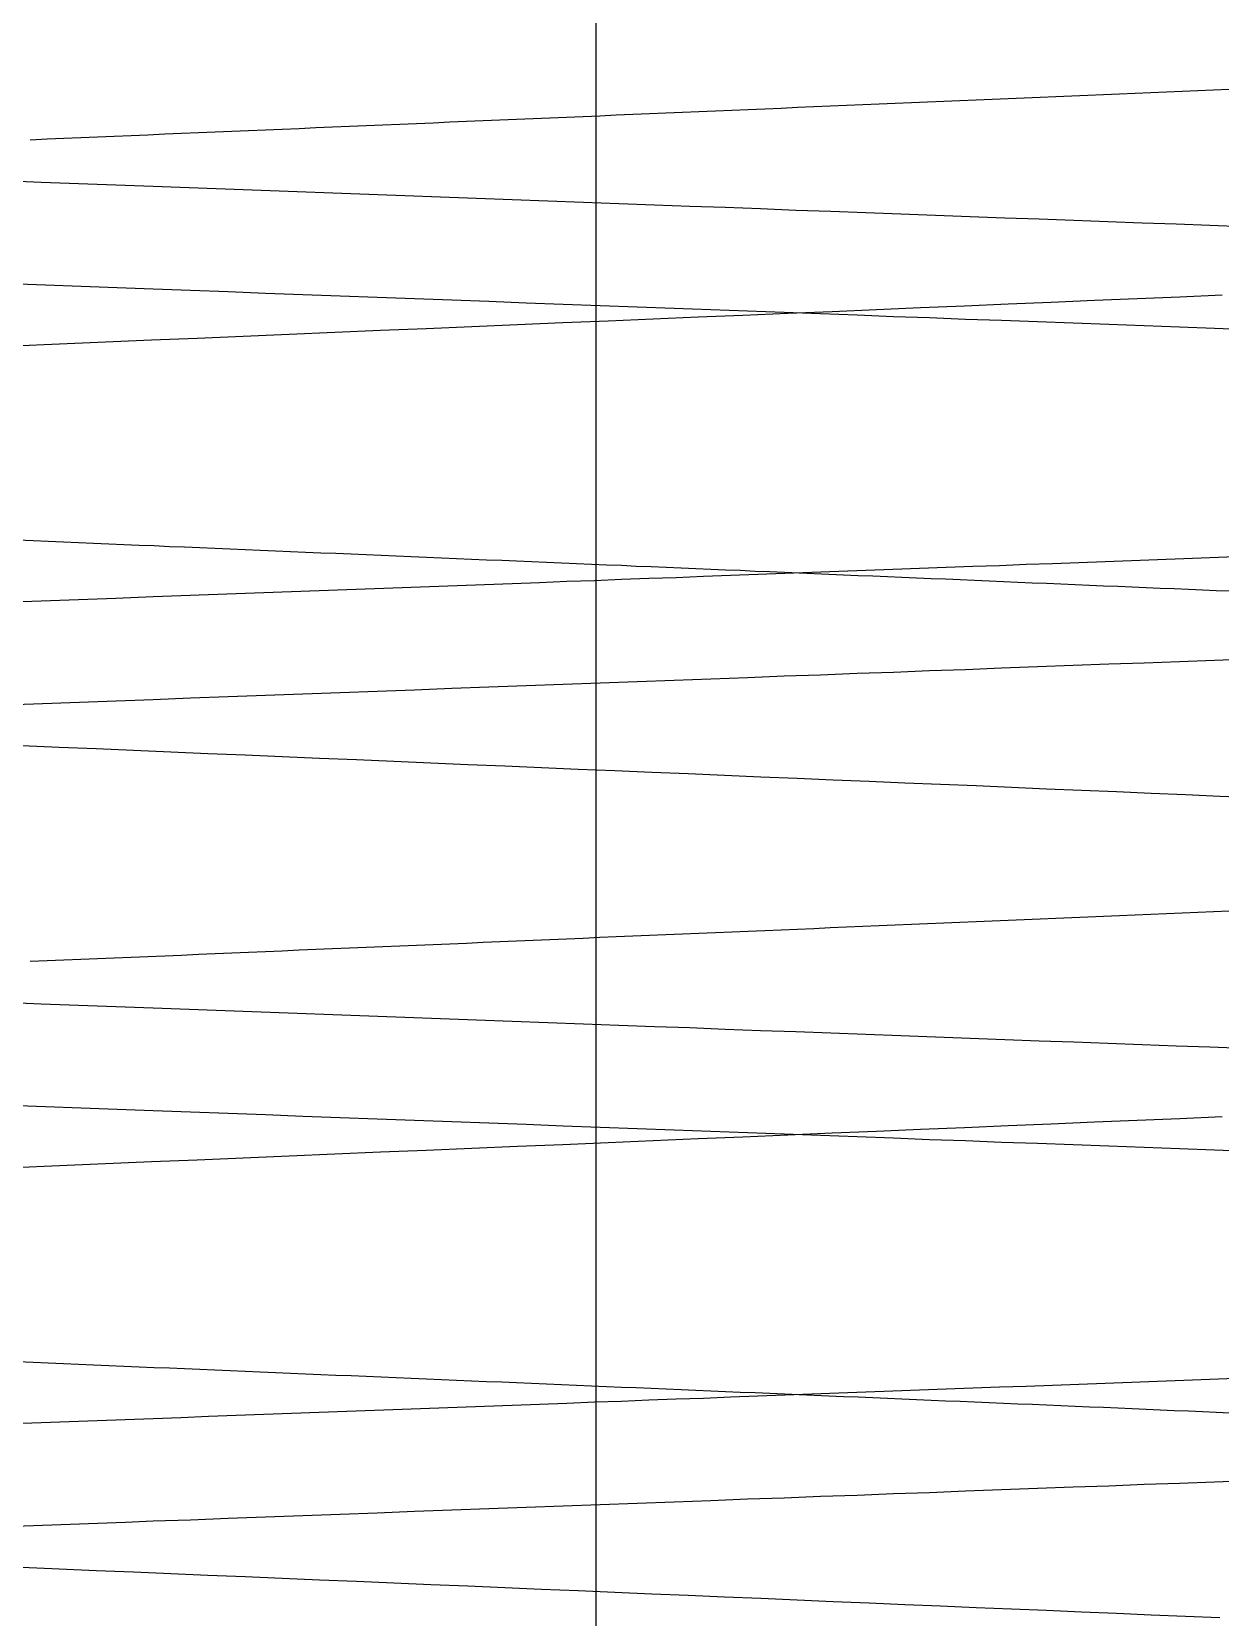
# Model space of a CAD drawing. Header units: millimetres. Extents: x 0 to 36.4, y -3.4 to 62.
# Drawn here: x 32.636 to 33.657, y 57.155 to 58.516 of the extents above; entities that cross this region are included whole.
import ezdxf

# ---------------------------------------------------------------- set-up
doc = ezdxf.new("R2010")
doc.units = ezdxf.units.MM

msp = doc.modelspace()

# ---------------------------------------------------------------- linework, layer by layer
at = {"color": 7, "linetype": 'Continuous'}
for p, q in [((33.1206, 59.7992), (33.1206, 52.4992)), ((33.1206, 58.9992), (33.1206, 55.6892)), ((33.5838, 58.4634), (33.5703, 58.4628)), ((33.5973, 58.4639), (33.5838, 58.4634)), ((33.6108, 58.4645), (33.5973, 58.4639)), ((33.6243, 58.4651), (33.6108, 58.4645)), ((33.6377, 58.4656), (33.6243, 58.4651)), ((33.6511, 58.4662), (33.6377, 58.4656)), ((33.6644, 58.4668), (33.6511, 58.4662)), ((33.2516, 58.4494), (33.2375, 58.4488)), ((33.2657, 58.45), (33.2516, 58.4494)), ((33.2798, 58.4506), (33.2657, 58.45)), ((33.2939, 58.4512), (33.2798, 58.4506)), ((33.3079, 58.4518), (33.2939, 58.4512)), ((33.322, 58.4524), (33.3079, 58.4518)), ((33.336, 58.4529), (33.322, 58.4524)), ((33.3499, 58.4535), (33.336, 58.4529)), ((33.3639, 58.4541), (33.3499, 58.4535)), ((33.3778, 58.4547), (33.3639, 58.4541)), ((33.3917, 58.4553), (33.3778, 58.4547)), ((33.4056, 58.4559), (33.3917, 58.4553)), ((33.4195, 58.4565), (33.4056, 58.4559)), ((33.4333, 58.457), (33.4195, 58.4565)), ((33.4472, 58.4576), (33.4333, 58.457)), ((33.4609, 58.4582), (33.4472, 58.4576)), ((33.4747, 58.4588), (33.4609, 58.4582)), ((33.4884, 58.4594), (33.4747, 58.4588)), ((33.5022, 58.4599), (33.4884, 58.4594)), ((33.5158, 58.4605), (33.5022, 58.4599)), ((33.5295, 58.4611), (33.5158, 58.4605)), ((33.5431, 58.4617), (33.5295, 58.4611)), ((33.5567, 58.4622), (33.5431, 58.4617)), ((33.5703, 58.4628), (33.5567, 58.4622)), ((32.9234, 58.4356), (32.909, 58.435)), ((32.9378, 58.4362), (32.9234, 58.4356)), ((32.9522, 58.4368), (32.9378, 58.4362)), ((32.9665, 58.4374), (32.9522, 58.4368)), ((32.9809, 58.438), (32.9665, 58.4374)), ((32.9952, 58.4386), (32.9809, 58.438)), ((33.0096, 58.4392), (32.9952, 58.4386)), ((33.0239, 58.4398), (33.0096, 58.4392)), ((33.0383, 58.4404), (33.0239, 58.4398)), ((33.0526, 58.441), (33.0383, 58.4404)), ((33.0669, 58.4416), (33.0526, 58.441)), ((33.0812, 58.4422), (33.0669, 58.4416)), ((33.0955, 58.4428), (33.0812, 58.4422)), ((33.1097, 58.4434), (33.0955, 58.4428)), ((33.124, 58.444), (33.1097, 58.4434)), ((33.1382, 58.4446), (33.124, 58.444)), ((33.1525, 58.4452), (33.1382, 58.4446)), ((33.1667, 58.4458), (33.1525, 58.4452)), ((33.1809, 58.4464), (33.1667, 58.4458)), ((33.1951, 58.447), (33.1809, 58.4464)), ((33.2092, 58.4476), (33.1951, 58.447)), ((33.2234, 58.4482), (33.2092, 58.4476)), ((33.2375, 58.4488), (33.2234, 58.4482)), ((32.6494, 58.424), (32.635, 58.4234)), ((32.6639, 58.4246), (32.6494, 58.424)), ((32.6783, 58.4253), (32.6639, 58.4246)), ((32.6927, 58.4259), (32.6783, 58.4253)), ((32.7071, 58.4265), (32.6927, 58.4259)), ((32.7216, 58.4271), (32.7071, 58.4265)), ((32.736, 58.4277), (32.7216, 58.4271)), ((32.7504, 58.4283), (32.736, 58.4277)), ((32.7648, 58.4289), (32.7504, 58.4283)), ((32.7793, 58.4295), (32.7648, 58.4289)), ((32.7937, 58.4301), (32.7793, 58.4295)), ((32.8081, 58.4307), (32.7937, 58.4301)), ((32.8225, 58.4313), (32.8081, 58.4307)), ((32.837, 58.4319), (32.8225, 58.4313)), ((32.8514, 58.4325), (32.837, 58.4319)), ((32.8658, 58.4331), (32.8514, 58.4325)), ((32.8802, 58.4338), (32.8658, 58.4331)), ((32.8946, 58.4344), (32.8802, 58.4338)), ((32.909, 58.435), (32.8946, 58.4344)), ((32.6122, 58.3885), (32.6443, 58.3873)), ((32.6443, 58.3873), (32.6764, 58.3862)), ((32.6764, 58.3862), (32.7085, 58.385)), ((32.7085, 58.385), (32.7406, 58.3838)), ((32.7406, 58.3838), (32.7715, 58.3826)), ((32.7715, 58.3826), (32.8024, 58.3815)), ((32.8024, 58.3815), (32.8332, 58.3804)), ((32.8332, 58.3804), (32.8641, 58.3792)), ((32.8641, 58.3792), (32.8949, 58.3781)), ((32.8949, 58.3781), (32.9258, 58.3769)), ((32.9258, 58.3769), (32.9566, 58.3758)), ((32.9566, 58.3758), (32.9873, 58.3746)), ((32.9873, 58.3746), (33.0181, 58.3735)), ((33.0181, 58.3735), (33.0487, 58.3724)), ((33.0487, 58.3724), (33.0794, 58.3712)), ((33.0794, 58.3712), (33.11, 58.3701)), ((33.11, 58.3701), (33.1405, 58.369)), ((33.1405, 58.369), (33.171, 58.3678)), ((33.171, 58.3678), (33.2015, 58.3667)), ((33.2015, 58.3667), (33.2318, 58.3656)), ((33.2318, 58.3656), (33.2621, 58.3645)), ((33.2621, 58.3645), (33.2923, 58.3633)), ((33.2923, 58.3633), (33.3225, 58.3622)), ((33.3225, 58.3622), (33.3526, 58.3611)), ((33.3526, 58.3611), (33.3825, 58.36)), ((33.3825, 58.36), (33.4124, 58.3589)), ((33.4124, 58.3589), (33.4422, 58.3578)), ((33.4422, 58.3578), (33.4719, 58.3567)), ((33.4719, 58.3567), (33.5015, 58.3556)), ((33.5015, 58.3556), (33.531, 58.3545)), ((33.531, 58.3545), (33.5604, 58.3534)), ((33.5604, 58.3534), (33.5897, 58.3523)), ((33.5897, 58.3523), (33.6189, 58.3513)), ((33.6189, 58.3513), (33.6479, 58.3502)), ((33.6479, 58.3502), (33.6768, 58.3491)), ((32.6171, 58.3002), (32.648, 58.299)), ((32.648, 58.299), (32.6788, 58.2979)), ((32.6788, 58.2979), (32.7097, 58.2967)), ((32.7097, 58.2967), (32.7406, 58.2956)), ((32.7406, 58.2956), (32.7727, 58.2944)), ((32.7727, 58.2944), (32.8048, 58.2932)), ((32.8048, 58.2932), (32.8369, 58.292)), ((32.8369, 58.292), (32.869, 58.2908)), ((32.869, 58.2908), (32.901, 58.2896)), ((32.901, 58.2896), (32.933, 58.2885)), ((32.933, 58.2885), (32.965, 58.2873)), ((32.965, 58.2873), (32.997, 58.2861)), ((32.997, 58.2861), (33.0289, 58.2849)), ((33.5856, 58.2871), (33.5488, 58.2855)), ((33.6222, 58.2886), (33.5856, 58.2871)), ((33.6585, 58.2901), (33.6222, 58.2886)), ((33.0289, 58.2849), (33.0608, 58.2837)), ((33.0608, 58.2837), (33.0926, 58.2825)), ((33.0926, 58.2825), (33.1244, 58.2814)), ((33.1244, 58.2814), (33.1561, 58.2802)), ((33.1561, 58.2802), (33.1878, 58.279)), ((33.1878, 58.279), (33.2194, 58.2779)), ((33.247, 58.2728), (33.2085, 58.2712)), ((33.2194, 58.2779), (33.2509, 58.2767)), ((33.2854, 58.2744), (33.247, 58.2728)), ((33.2509, 58.2767), (33.2824, 58.2755)), ((33.2824, 58.2755), (33.3137, 58.2744)), ((33.3236, 58.276), (33.2854, 58.2744)), ((33.3137, 58.2744), (33.345, 58.2732)), ((33.3616, 58.2776), (33.3236, 58.276)), ((33.345, 58.2732), (33.3762, 58.272)), ((33.3995, 58.2792), (33.3616, 58.2776)), ((33.4371, 58.2808), (33.3995, 58.2792)), ((33.4746, 58.2824), (33.4371, 58.2808)), ((33.5118, 58.284), (33.4746, 58.2824)), ((33.5488, 58.2855), (33.5118, 58.284)), ((32.9358, 58.2597), (32.8965, 58.2581)), ((32.975, 58.2614), (32.9358, 58.2597)), ((33.0142, 58.263), (32.975, 58.2614)), ((33.0533, 58.2647), (33.0142, 58.263)), ((33.0923, 58.2663), (33.0533, 58.2647)), ((33.1311, 58.2679), (33.0923, 58.2663)), ((33.1699, 58.2696), (33.1311, 58.2679)), ((33.2085, 58.2712), (33.1699, 58.2696)), ((33.3762, 58.272), (33.4073, 58.2709)), ((33.4073, 58.2709), (33.4382, 58.2697)), ((33.4382, 58.2697), (33.4691, 58.2686)), ((33.4691, 58.2686), (33.4999, 58.2675)), ((33.4999, 58.2675), (33.5306, 58.2663)), ((33.5306, 58.2663), (33.5611, 58.2652)), ((33.5611, 58.2652), (33.5915, 58.2641)), ((33.5915, 58.2641), (33.6218, 58.2629)), ((33.6218, 58.2629), (33.652, 58.2618)), ((33.652, 58.2618), (33.682, 58.2607)), ((32.6602, 58.2481), (32.6209, 58.2464)), ((32.6996, 58.2498), (32.6602, 58.2481)), ((32.739, 58.2514), (32.6996, 58.2498)), ((32.7784, 58.2531), (32.739, 58.2514)), ((32.8178, 58.2547), (32.7784, 58.2531)), ((32.8572, 58.2564), (32.8178, 58.2547)), ((32.8965, 58.2581), (32.8572, 58.2564)), ((32.6244, 58.08), (32.6374, 58.0794)), ((32.6374, 58.0794), (32.6504, 58.0789)), ((32.6504, 58.0789), (32.6634, 58.0784)), ((32.6634, 58.0784), (32.6764, 58.0778)), ((32.6764, 58.0778), (32.6894, 58.0773)), ((32.6894, 58.0773), (32.7024, 58.0767)), ((32.7024, 58.0767), (32.7154, 58.0762)), ((32.7154, 58.0762), (32.7284, 58.0756)), ((32.7284, 58.0756), (32.7414, 58.0751)), ((32.7414, 58.0751), (32.7544, 58.0745)), ((32.7544, 58.0745), (32.7675, 58.074)), ((32.7675, 58.074), (32.7805, 58.0734)), ((32.7805, 58.0734), (32.7935, 58.0729)), ((32.7935, 58.0729), (32.8065, 58.0723)), ((32.8065, 58.0723), (32.8195, 58.0718)), ((32.8195, 58.0718), (32.8325, 58.0712)), ((32.8325, 58.0712), (32.8455, 58.0707)), ((32.8455, 58.0707), (32.8584, 58.0701)), ((32.8584, 58.0701), (32.8714, 58.0696)), ((32.8714, 58.0696), (32.8844, 58.069)), ((32.8844, 58.069), (32.8974, 58.0685)), ((32.8974, 58.0685), (32.9104, 58.068)), ((32.9104, 58.068), (32.9233, 58.0674)), ((32.9233, 58.0674), (32.9363, 58.0669)), ((32.9363, 58.0669), (32.9493, 58.0663)), ((32.9493, 58.0663), (32.9622, 58.0658)), ((32.9622, 58.0658), (32.9751, 58.0652)), ((32.9751, 58.0652), (32.9881, 58.0647)), ((32.9881, 58.0647), (33.001, 58.0641)), ((33.001, 58.0641), (33.0139, 58.0636)), ((33.0139, 58.0636), (33.0268, 58.063)), ((33.0268, 58.063), (33.0398, 58.0625)), ((33.0398, 58.0625), (33.0526, 58.062)), ((33.0526, 58.062), (33.0655, 58.0614)), ((33.0655, 58.0614), (33.0784, 58.0609)), ((33.0784, 58.0609), (33.0913, 58.0603)), ((33.0913, 58.0603), (33.1041, 58.0598)), ((33.1041, 58.0598), (33.117, 58.0593)), ((33.117, 58.0593), (33.1298, 58.0587)), ((33.1298, 58.0587), (33.1426, 58.0582)), ((33.1426, 58.0582), (33.1554, 58.0576)), ((33.1554, 58.0576), (33.1682, 58.0571)), ((33.1682, 58.0571), (33.181, 58.0566)), ((33.181, 58.0566), (33.1938, 58.056)), ((33.1938, 58.056), (33.2065, 58.0555)), ((33.2065, 58.0555), (33.2193, 58.0549)), ((33.2193, 58.0549), (33.232, 58.0544)), ((33.232, 58.0544), (33.2447, 58.0539)), ((33.3756, 58.0545), (33.3525, 58.0537)), ((33.3986, 58.0554), (33.3756, 58.0545)), ((33.4215, 58.0562), (33.3986, 58.0554)), ((33.4444, 58.0571), (33.4215, 58.0562)), ((33.4673, 58.0579), (33.4444, 58.0571)), ((33.4901, 58.0588), (33.4673, 58.0579)), ((33.5128, 58.0596), (33.4901, 58.0588)), ((33.5355, 58.0604), (33.5128, 58.0596)), ((33.5581, 58.0613), (33.5355, 58.0604)), ((33.5806, 58.0621), (33.5581, 58.0613)), ((33.6031, 58.0629), (33.5806, 58.0621)), ((33.6255, 58.0638), (33.6031, 58.0629)), ((33.6478, 58.0646), (33.6255, 58.0638)), ((33.6701, 58.0654), (33.6478, 58.0646)), ((33.0251, 58.0415), (33.0015, 58.0407)), ((33.0487, 58.0424), (33.0251, 58.0415)), ((33.0723, 58.0433), (33.0487, 58.0424)), ((33.0958, 58.0442), (33.0723, 58.0433)), ((33.1194, 58.045), (33.0958, 58.0442)), ((33.1428, 58.0459), (33.1194, 58.045)), ((33.1663, 58.0468), (33.1428, 58.0459)), ((33.1897, 58.0476), (33.1663, 58.0468)), ((33.2131, 58.0485), (33.1897, 58.0476)), ((33.2364, 58.0494), (33.2131, 58.0485)), ((33.2597, 58.0502), (33.2364, 58.0494)), ((33.2447, 58.0539), (33.2574, 58.0533)), ((33.2574, 58.0533), (33.2701, 58.0528)), ((33.283, 58.0511), (33.2597, 58.0502)), ((33.2701, 58.0528), (33.2828, 58.0523)), ((33.2828, 58.0523), (33.2954, 58.0517)), ((33.3062, 58.052), (33.283, 58.0511)), ((33.2954, 58.0517), (33.3081, 58.0512)), ((33.3294, 58.0528), (33.3062, 58.052)), ((33.3081, 58.0512), (33.3207, 58.0507)), ((33.3207, 58.0507), (33.3333, 58.0501)), ((33.3525, 58.0537), (33.3294, 58.0528)), ((33.3333, 58.0501), (33.3459, 58.0496)), ((33.3459, 58.0496), (33.3584, 58.0491)), ((33.3584, 58.0491), (33.371, 58.0486)), ((33.371, 58.0486), (33.3835, 58.048)), ((33.3835, 58.048), (33.396, 58.0475)), ((33.396, 58.0475), (33.4085, 58.047)), ((33.4085, 58.047), (33.421, 58.0465)), ((33.421, 58.0465), (33.4334, 58.0459)), ((33.4334, 58.0459), (33.4459, 58.0454)), ((33.4459, 58.0454), (33.4583, 58.0449)), ((33.4583, 58.0449), (33.4706, 58.0444)), ((33.4706, 58.0444), (33.483, 58.0438)), ((33.483, 58.0438), (33.4954, 58.0433)), ((33.4954, 58.0433), (33.5077, 58.0428)), ((33.5077, 58.0428), (33.52, 58.0423)), ((33.52, 58.0423), (33.5322, 58.0418)), ((33.5322, 58.0418), (33.5445, 58.0413)), ((33.5445, 58.0413), (33.5567, 58.0407)), ((32.6443, 58.0274), (32.6122, 58.0262)), ((32.6764, 58.0286), (32.6443, 58.0274)), ((32.7085, 58.0298), (32.6764, 58.0286)), ((32.7406, 58.031), (32.7085, 58.0298)), ((32.7644, 58.0319), (32.7406, 58.031)), ((32.7881, 58.0328), (32.7644, 58.0319)), ((32.8119, 58.0336), (32.7881, 58.0328)), ((32.8356, 58.0345), (32.8119, 58.0336)), ((32.8593, 58.0354), (32.8356, 58.0345)), ((32.8831, 58.0363), (32.8593, 58.0354)), ((32.9068, 58.0372), (32.8831, 58.0363)), ((32.9305, 58.038), (32.9068, 58.0372)), ((32.9542, 58.0389), (32.9305, 58.038)), ((32.9778, 58.0398), (32.9542, 58.0389)), ((33.0015, 58.0407), (32.9778, 58.0398)), ((33.5567, 58.0407), (33.5689, 58.0402)), ((33.5689, 58.0402), (33.5811, 58.0397)), ((33.5811, 58.0397), (33.5932, 58.0392)), ((33.5932, 58.0392), (33.6053, 58.0387)), ((33.6053, 58.0387), (33.6174, 58.0382)), ((33.6174, 58.0382), (33.6295, 58.0377)), ((33.6295, 58.0377), (33.6415, 58.0372)), ((33.6415, 58.0372), (33.6535, 58.0367)), ((33.6535, 58.0367), (33.6655, 58.0362)), ((33.5611, 57.9732), (33.5306, 57.9721)), ((33.5915, 57.9743), (33.5611, 57.9732)), ((33.6218, 57.9754), (33.5915, 57.9743)), ((33.652, 57.9766), (33.6218, 57.9754)), ((33.682, 57.9777), (33.652, 57.9766)), ((33.1878, 57.9594), (33.1561, 57.9582)), ((33.2194, 57.9605), (33.1878, 57.9594)), ((33.2509, 57.9617), (33.2194, 57.9605)), ((33.2824, 57.9629), (33.2509, 57.9617)), ((33.3137, 57.964), (33.2824, 57.9629)), ((33.345, 57.9652), (33.3137, 57.964)), ((33.3762, 57.9663), (33.345, 57.9652)), ((33.4073, 57.9675), (33.3762, 57.9663)), ((33.4382, 57.9686), (33.4073, 57.9675)), ((33.4691, 57.9698), (33.4382, 57.9686)), ((33.4999, 57.9709), (33.4691, 57.9698)), ((33.5306, 57.9721), (33.4999, 57.9709)), ((32.8369, 57.9464), (32.8048, 57.9452)), ((32.869, 57.9476), (32.8369, 57.9464)), ((32.901, 57.9488), (32.869, 57.9476)), ((32.933, 57.9499), (32.901, 57.9488)), ((32.965, 57.9511), (32.933, 57.9499)), ((32.997, 57.9523), (32.965, 57.9511)), ((33.0289, 57.9535), (32.997, 57.9523)), ((33.0608, 57.9547), (33.0289, 57.9535)), ((33.0926, 57.9558), (33.0608, 57.9547)), ((33.1244, 57.957), (33.0926, 57.9558)), ((33.1561, 57.9582), (33.1244, 57.957)), ((32.6456, 57.9393), (32.6219, 57.9384)), ((32.6693, 57.9402), (32.6456, 57.9393)), ((32.6931, 57.941), (32.6693, 57.9402)), ((32.7168, 57.9419), (32.6931, 57.941)), ((32.7406, 57.9428), (32.7168, 57.9419)), ((32.7727, 57.944), (32.7406, 57.9428)), ((32.8048, 57.9452), (32.7727, 57.944)), ((32.6277, 57.9035), (32.6597, 57.9021)), ((32.6597, 57.9021), (32.6916, 57.9008)), ((32.6916, 57.9008), (32.7236, 57.8994)), ((32.7236, 57.8994), (32.7556, 57.8981)), ((32.7556, 57.8981), (32.7875, 57.8967)), ((32.7875, 57.8967), (32.8195, 57.8954)), ((32.8195, 57.8954), (32.8514, 57.894)), ((32.8514, 57.894), (32.8833, 57.8927)), ((32.8833, 57.8927), (32.9152, 57.8914)), ((32.9152, 57.8914), (32.9471, 57.89)), ((32.9471, 57.89), (32.9789, 57.8887)), ((32.9789, 57.8887), (33.0107, 57.8873)), ((33.0107, 57.8873), (33.0424, 57.886)), ((33.0424, 57.886), (33.074, 57.8847)), ((33.074, 57.8847), (33.1056, 57.8833)), ((33.1056, 57.8833), (33.1371, 57.882)), ((33.1371, 57.882), (33.1686, 57.8807)), ((33.1686, 57.8807), (33.2, 57.8794)), ((33.2, 57.8794), (33.2312, 57.8781)), ((33.2312, 57.8781), (33.2624, 57.8767)), ((33.2624, 57.8767), (33.2935, 57.8754)), ((33.2935, 57.8754), (33.3245, 57.8741)), ((33.3245, 57.8741), (33.3553, 57.8728)), ((33.3553, 57.8728), (33.3861, 57.8715)), ((33.3861, 57.8715), (33.4167, 57.8702)), ((33.4167, 57.8702), (33.4472, 57.869)), ((33.4472, 57.869), (33.4775, 57.8677)), ((33.4775, 57.8677), (33.5077, 57.8664)), ((33.5077, 57.8664), (33.5378, 57.8651)), ((33.5378, 57.8651), (33.5677, 57.8639)), ((33.5677, 57.8639), (33.5975, 57.8626)), ((33.5975, 57.8626), (33.6271, 57.8614)), ((33.6271, 57.8614), (33.6566, 57.8601)), ((33.6566, 57.8601), (33.6859, 57.8589)), ((33.5158, 57.755), (33.5022, 57.7544)), ((33.5295, 57.7555), (33.5158, 57.755)), ((33.5431, 57.7561), (33.5295, 57.7555)), ((33.5567, 57.7567), (33.5431, 57.7561)), ((33.5703, 57.7573), (33.5567, 57.7567)), ((33.5838, 57.7578), (33.5703, 57.7573)), ((33.5973, 57.7584), (33.5838, 57.7578)), ((33.6108, 57.759), (33.5973, 57.7584)), ((33.6243, 57.7595), (33.6108, 57.759)), ((33.6377, 57.7601), (33.6243, 57.7595)), ((33.6511, 57.7607), (33.6377, 57.7601)), ((33.6644, 57.7612), (33.6511, 57.7607)), ((33.1951, 57.7415), (33.1809, 57.7409)), ((33.2092, 57.7421), (33.1951, 57.7415)), ((33.2234, 57.7426), (33.2092, 57.7421)), ((33.2375, 57.7432), (33.2234, 57.7426)), ((33.2516, 57.7438), (33.2375, 57.7432)), ((33.2657, 57.7444), (33.2516, 57.7438)), ((33.2798, 57.745), (33.2657, 57.7444)), ((33.2939, 57.7456), (33.2798, 57.745)), ((33.3079, 57.7462), (33.2939, 57.7456)), ((33.322, 57.7468), (33.3079, 57.7462)), ((33.336, 57.7474), (33.322, 57.7468)), ((33.3499, 57.748), (33.336, 57.7474)), ((33.3639, 57.7486), (33.3499, 57.748)), ((33.3778, 57.7492), (33.3639, 57.7486)), ((33.3917, 57.7497), (33.3778, 57.7492)), ((33.4056, 57.7503), (33.3917, 57.7497)), ((33.4195, 57.7509), (33.4056, 57.7503)), ((33.4333, 57.7515), (33.4195, 57.7509)), ((33.4472, 57.7521), (33.4333, 57.7515)), ((33.4609, 57.7527), (33.4472, 57.7521)), ((33.4747, 57.7532), (33.4609, 57.7527)), ((33.4884, 57.7538), (33.4747, 57.7532)), ((33.5022, 57.7544), (33.4884, 57.7538)), ((32.8658, 57.7276), (32.8514, 57.727)), ((32.8802, 57.7282), (32.8658, 57.7276)), ((32.8946, 57.7288), (32.8802, 57.7282)), ((32.909, 57.7294), (32.8946, 57.7288)), ((32.9234, 57.73), (32.909, 57.7294)), ((32.9378, 57.7306), (32.9234, 57.73)), ((32.9522, 57.7312), (32.9378, 57.7306)), ((32.9665, 57.7318), (32.9522, 57.7312)), ((32.9809, 57.7324), (32.9665, 57.7318)), ((32.9952, 57.733), (32.9809, 57.7324)), ((33.0096, 57.7336), (32.9952, 57.733)), ((33.0239, 57.7343), (33.0096, 57.7336)), ((33.0383, 57.7349), (33.0239, 57.7343)), ((33.0526, 57.7355), (33.0383, 57.7349)), ((33.0669, 57.7361), (33.0526, 57.7355)), ((33.0812, 57.7367), (33.0669, 57.7361)), ((33.0955, 57.7373), (33.0812, 57.7367)), ((33.1097, 57.7379), (33.0955, 57.7373)), ((33.124, 57.7385), (33.1097, 57.7379)), ((33.1382, 57.7391), (33.124, 57.7385)), ((33.1525, 57.7397), (33.1382, 57.7391)), ((33.1667, 57.7403), (33.1525, 57.7397)), ((33.1809, 57.7409), (33.1667, 57.7403)), ((32.6494, 57.7185), (32.635, 57.7179)), ((32.6639, 57.7191), (32.6494, 57.7185)), ((32.6783, 57.7197), (32.6639, 57.7191)), ((32.6927, 57.7203), (32.6783, 57.7197)), ((32.7071, 57.7209), (32.6927, 57.7203)), ((32.7216, 57.7215), (32.7071, 57.7209)), ((32.736, 57.7221), (32.7216, 57.7215)), ((32.7504, 57.7227), (32.736, 57.7221)), ((32.7648, 57.7233), (32.7504, 57.7227)), ((32.7793, 57.724), (32.7648, 57.7233)), ((32.7937, 57.7246), (32.7793, 57.724)), ((32.8081, 57.7252), (32.7937, 57.7246)), ((32.8225, 57.7258), (32.8081, 57.7252)), ((32.837, 57.7264), (32.8225, 57.7258)), ((32.8514, 57.727), (32.837, 57.7264)), ((32.6122, 57.683), (32.6443, 57.6818)), ((32.6443, 57.6818), (32.6764, 57.6806)), ((32.6764, 57.6806), (32.7085, 57.6794)), ((32.7085, 57.6794), (32.7406, 57.6782)), ((32.7406, 57.6782), (32.7715, 57.6771)), ((32.7715, 57.6771), (32.8024, 57.6759)), ((32.8024, 57.6759), (32.8332, 57.6748)), ((32.8332, 57.6748), (32.8641, 57.6737)), ((32.8641, 57.6737), (32.8949, 57.6725)), ((32.8949, 57.6725), (32.9258, 57.6714)), ((32.9258, 57.6714), (32.9566, 57.6702)), ((32.9566, 57.6702), (32.9873, 57.6691)), ((32.9873, 57.6691), (33.0181, 57.6679)), ((33.0181, 57.6679), (33.0487, 57.6668)), ((33.0487, 57.6668), (33.0794, 57.6657)), ((33.0794, 57.6657), (33.11, 57.6645)), ((33.11, 57.6645), (33.1405, 57.6634)), ((33.1405, 57.6634), (33.171, 57.6623)), ((33.171, 57.6623), (33.2015, 57.6612)), ((33.2015, 57.6612), (33.2318, 57.66)), ((33.2318, 57.66), (33.2621, 57.6589)), ((33.2621, 57.6589), (33.2923, 57.6578)), ((33.2923, 57.6578), (33.3225, 57.6567)), ((33.3225, 57.6567), (33.3526, 57.6556)), ((33.3526, 57.6556), (33.3825, 57.6545)), ((33.3825, 57.6545), (33.4124, 57.6533)), ((33.4124, 57.6533), (33.4422, 57.6522)), ((33.4422, 57.6522), (33.4719, 57.6511)), ((33.4719, 57.6511), (33.5015, 57.65)), ((33.5015, 57.65), (33.531, 57.649)), ((33.531, 57.649), (33.5604, 57.6479)), ((33.5604, 57.6479), (33.5897, 57.6468)), ((33.5897, 57.6468), (33.6189, 57.6457)), ((33.6189, 57.6457), (33.6479, 57.6446)), ((33.6479, 57.6446), (33.6768, 57.6436)), ((32.6171, 57.5946), (32.648, 57.5935)), ((32.648, 57.5935), (32.6788, 57.5923)), ((32.6788, 57.5923), (32.7097, 57.5912)), ((32.7097, 57.5912), (32.7406, 57.59)), ((32.7406, 57.59), (32.7727, 57.5888)), ((32.7727, 57.5888), (32.8048, 57.5877)), ((32.8048, 57.5877), (32.8369, 57.5865)), ((32.8369, 57.5865), (32.869, 57.5853)), ((32.869, 57.5853), (32.901, 57.5841)), ((32.901, 57.5841), (32.933, 57.5829)), ((32.933, 57.5829), (32.965, 57.5817)), ((32.965, 57.5817), (32.997, 57.5805)), ((32.997, 57.5805), (33.0289, 57.5794)), ((33.0289, 57.5794), (33.0608, 57.5782)), ((33.0608, 57.5782), (33.0926, 57.577)), ((33.5118, 57.5784), (33.4746, 57.5768)), ((33.5488, 57.58), (33.5118, 57.5784)), ((33.5856, 57.5815), (33.5488, 57.58)), ((33.6222, 57.583), (33.5856, 57.5815)), ((33.6585, 57.5846), (33.6222, 57.583)), ((33.0926, 57.577), (33.1244, 57.5758)), ((33.1244, 57.5758), (33.1561, 57.5746)), ((33.1561, 57.5746), (33.1878, 57.5735)), ((33.2085, 57.5656), (33.1699, 57.564)), ((33.1878, 57.5735), (33.2194, 57.5723)), ((33.247, 57.5673), (33.2085, 57.5656)), ((33.2194, 57.5723), (33.2509, 57.5711)), ((33.2854, 57.5689), (33.247, 57.5673)), ((33.2509, 57.5711), (33.2824, 57.57)), ((33.2824, 57.57), (33.3137, 57.5688)), ((33.3236, 57.5705), (33.2854, 57.5689)), ((33.3137, 57.5688), (33.345, 57.5676)), ((33.3616, 57.5721), (33.3236, 57.5705)), ((33.345, 57.5676), (33.3762, 57.5665)), ((33.3995, 57.5737), (33.3616, 57.5721)), ((33.3762, 57.5665), (33.4073, 57.5653)), ((33.4371, 57.5753), (33.3995, 57.5737)), ((33.4073, 57.5653), (33.4382, 57.5642)), ((33.4746, 57.5768), (33.4371, 57.5753)), ((32.8572, 57.5508), (32.8178, 57.5492)), ((32.8965, 57.5525), (32.8572, 57.5508)), ((32.9358, 57.5542), (32.8965, 57.5525)), ((32.975, 57.5558), (32.9358, 57.5542)), ((33.0142, 57.5575), (32.975, 57.5558)), ((33.0533, 57.5591), (33.0142, 57.5575)), ((33.0923, 57.5607), (33.0533, 57.5591)), ((33.1311, 57.5624), (33.0923, 57.5607)), ((33.1699, 57.564), (33.1311, 57.5624)), ((33.4382, 57.5642), (33.4691, 57.563)), ((33.4691, 57.563), (33.4999, 57.5619)), ((33.4999, 57.5619), (33.5306, 57.5608)), ((33.5306, 57.5608), (33.5611, 57.5596)), ((33.5611, 57.5596), (33.5915, 57.5585)), ((33.5915, 57.5585), (33.6218, 57.5574)), ((33.6218, 57.5574), (33.652, 57.5563)), ((33.652, 57.5563), (33.682, 57.5552)), ((32.6602, 57.5426), (32.6209, 57.5409)), ((32.6996, 57.5442), (32.6602, 57.5426)), ((32.739, 57.5459), (32.6996, 57.5442)), ((32.7784, 57.5475), (32.739, 57.5459)), ((32.8178, 57.5492), (32.7784, 57.5475)), ((32.6244, 57.3744), (32.6374, 57.3739)), ((32.6374, 57.3739), (32.6504, 57.3733)), ((32.6504, 57.3733), (32.6634, 57.3728)), ((32.6634, 57.3728), (32.6764, 57.3722)), ((32.6764, 57.3722), (32.6894, 57.3717)), ((32.6894, 57.3717), (32.7024, 57.3712)), ((32.7024, 57.3712), (32.7154, 57.3706)), ((32.7154, 57.3706), (32.7284, 57.3701)), ((32.7284, 57.3701), (32.7414, 57.3695)), ((32.7414, 57.3695), (32.7544, 57.369)), ((32.7544, 57.369), (32.7675, 57.3684)), ((32.7675, 57.3684), (32.7805, 57.3679)), ((32.7805, 57.3679), (32.7935, 57.3673)), ((32.7935, 57.3673), (32.8065, 57.3668)), ((32.8065, 57.3668), (32.8195, 57.3662)), ((32.8195, 57.3662), (32.8325, 57.3657)), ((32.8325, 57.3657), (32.8455, 57.3651)), ((32.8455, 57.3651), (32.8584, 57.3646)), ((32.8584, 57.3646), (32.8714, 57.364)), ((32.8714, 57.364), (32.8844, 57.3635)), ((32.8844, 57.3635), (32.8974, 57.3629)), ((32.8974, 57.3629), (32.9104, 57.3624)), ((32.9104, 57.3624), (32.9233, 57.3619)), ((32.9233, 57.3619), (32.9363, 57.3613)), ((32.9363, 57.3613), (32.9493, 57.3608)), ((32.9493, 57.3608), (32.9622, 57.3602)), ((32.9622, 57.3602), (32.9751, 57.3597)), ((32.9751, 57.3597), (32.9881, 57.3591)), ((32.9881, 57.3591), (33.001, 57.3586)), ((33.001, 57.3586), (33.0139, 57.358)), ((33.0139, 57.358), (33.0268, 57.3575)), ((33.0268, 57.3575), (33.0398, 57.357)), ((33.0398, 57.357), (33.0526, 57.3564)), ((33.0526, 57.3564), (33.0655, 57.3559)), ((33.0655, 57.3559), (33.0784, 57.3553)), ((33.0784, 57.3553), (33.0913, 57.3548)), ((33.0913, 57.3548), (33.1041, 57.3542)), ((33.1041, 57.3542), (33.117, 57.3537)), ((33.117, 57.3537), (33.1298, 57.3532)), ((33.1298, 57.3532), (33.1426, 57.3526)), ((33.1426, 57.3526), (33.1554, 57.3521)), ((33.1554, 57.3521), (33.1682, 57.3515)), ((33.1682, 57.3515), (33.181, 57.351)), ((33.181, 57.351), (33.1938, 57.3505)), ((33.1938, 57.3505), (33.2065, 57.3499)), ((33.2065, 57.3499), (33.2193, 57.3494)), ((33.2193, 57.3494), (33.232, 57.3489)), ((33.232, 57.3489), (33.2447, 57.3483)), ((33.2447, 57.3483), (33.2574, 57.3478)), ((33.2574, 57.3478), (33.2701, 57.3473)), ((33.2701, 57.3473), (33.2828, 57.3467)), ((33.2828, 57.3467), (33.2954, 57.3462)), ((33.3062, 57.3464), (33.283, 57.3455)), ((33.3294, 57.3473), (33.3062, 57.3464)), ((33.3525, 57.3481), (33.3294, 57.3473)), ((33.3756, 57.349), (33.3525, 57.3481)), ((33.3986, 57.3498), (33.3756, 57.349)), ((33.4215, 57.3507), (33.3986, 57.3498)), ((33.4444, 57.3515), (33.4215, 57.3507)), ((33.4673, 57.3524), (33.4444, 57.3515)), ((33.4901, 57.3532), (33.4673, 57.3524)), ((33.5128, 57.354), (33.4901, 57.3532)), ((33.5355, 57.3549), (33.5128, 57.354)), ((33.5581, 57.3557), (33.5355, 57.3549)), ((33.5806, 57.3566), (33.5581, 57.3557)), ((33.6031, 57.3574), (33.5806, 57.3566)), ((33.6255, 57.3582), (33.6031, 57.3574)), ((33.6478, 57.359), (33.6255, 57.3582)), ((33.6701, 57.3599), (33.6478, 57.359)), ((32.9542, 57.3334), (32.9305, 57.3325)), ((32.9778, 57.3342), (32.9542, 57.3334)), ((33.0015, 57.3351), (32.9778, 57.3342)), ((33.0251, 57.336), (33.0015, 57.3351)), ((33.0487, 57.3369), (33.0251, 57.336)), ((33.0723, 57.3377), (33.0487, 57.3369)), ((33.0958, 57.3386), (33.0723, 57.3377)), ((33.1194, 57.3395), (33.0958, 57.3386)), ((33.1428, 57.3403), (33.1194, 57.3395)), ((33.1663, 57.3412), (33.1428, 57.3403)), ((33.1897, 57.3421), (33.1663, 57.3412)), ((33.2131, 57.3429), (33.1897, 57.3421)), ((33.2364, 57.3438), (33.2131, 57.3429)), ((33.2597, 57.3447), (33.2364, 57.3438)), ((33.283, 57.3455), (33.2597, 57.3447)), ((33.2954, 57.3462), (33.3081, 57.3457)), ((33.3081, 57.3457), (33.3207, 57.3451)), ((33.3207, 57.3451), (33.3333, 57.3446)), ((33.3333, 57.3446), (33.3459, 57.3441)), ((33.3459, 57.3441), (33.3584, 57.3435)), ((33.3584, 57.3435), (33.371, 57.343)), ((33.371, 57.343), (33.3835, 57.3425)), ((33.3835, 57.3425), (33.396, 57.342)), ((33.396, 57.342), (33.4085, 57.3414)), ((33.4085, 57.3414), (33.421, 57.3409)), ((33.421, 57.3409), (33.4334, 57.3404)), ((33.4334, 57.3404), (33.4459, 57.3399)), ((33.4459, 57.3399), (33.4583, 57.3393)), ((33.4583, 57.3393), (33.4706, 57.3388)), ((33.4706, 57.3388), (33.483, 57.3383)), ((33.483, 57.3383), (33.4954, 57.3378)), ((33.4954, 57.3378), (33.5077, 57.3373)), ((33.5077, 57.3373), (33.52, 57.3367)), ((33.52, 57.3367), (33.5322, 57.3362)), ((33.5322, 57.3362), (33.5445, 57.3357)), ((33.5445, 57.3357), (33.5567, 57.3352)), ((33.5567, 57.3352), (33.5689, 57.3347)), ((33.5689, 57.3347), (33.5811, 57.3342)), ((33.5811, 57.3342), (33.5932, 57.3336)), ((33.5932, 57.3336), (33.6053, 57.3331)), ((33.6053, 57.3331), (33.6174, 57.3326)), ((32.6443, 57.3219), (32.6122, 57.3207)), ((32.6764, 57.3231), (32.6443, 57.3219)), ((32.7085, 57.3243), (32.6764, 57.3231)), ((32.7406, 57.3254), (32.7085, 57.3243)), ((32.7644, 57.3263), (32.7406, 57.3254)), ((32.7881, 57.3272), (32.7644, 57.3263)), ((32.8119, 57.3281), (32.7881, 57.3272)), ((32.8356, 57.329), (32.8119, 57.3281)), ((32.8593, 57.3298), (32.8356, 57.329)), ((32.8831, 57.3307), (32.8593, 57.3298)), ((32.9068, 57.3316), (32.8831, 57.3307)), ((32.9305, 57.3325), (32.9068, 57.3316)), ((33.6174, 57.3326), (33.6295, 57.3321)), ((33.6295, 57.3321), (33.6415, 57.3316)), ((33.6415, 57.3316), (33.6535, 57.3311)), ((33.6535, 57.3311), (33.6655, 57.3306)), ((33.4999, 57.2654), (33.4691, 57.2642)), ((33.5306, 57.2665), (33.4999, 57.2654)), ((33.5611, 57.2676), (33.5306, 57.2665)), ((33.5915, 57.2688), (33.5611, 57.2676)), ((33.6218, 57.2699), (33.5915, 57.2688)), ((33.652, 57.271), (33.6218, 57.2699)), ((33.682, 57.2721), (33.652, 57.271)), ((33.1244, 57.2515), (33.0926, 57.2503)), ((33.1561, 57.2526), (33.1244, 57.2515)), ((33.1878, 57.2538), (33.1561, 57.2526)), ((33.2194, 57.255), (33.1878, 57.2538)), ((33.2509, 57.2562), (33.2194, 57.255)), ((33.2824, 57.2573), (33.2509, 57.2562)), ((33.3137, 57.2585), (33.2824, 57.2573)), ((33.345, 57.2596), (33.3137, 57.2585)), ((33.3762, 57.2608), (33.345, 57.2596)), ((33.4073, 57.2619), (33.3762, 57.2608)), ((33.4382, 57.2631), (33.4073, 57.2619)), ((33.4691, 57.2642), (33.4382, 57.2631)), ((32.7727, 57.2384), (32.7406, 57.2373)), ((32.8048, 57.2396), (32.7727, 57.2384)), ((32.8369, 57.2408), (32.8048, 57.2396)), ((32.869, 57.242), (32.8369, 57.2408)), ((32.901, 57.2432), (32.869, 57.242)), ((32.933, 57.2444), (32.901, 57.2432)), ((32.965, 57.2456), (32.933, 57.2444)), ((32.997, 57.2468), (32.965, 57.2456)), ((33.0289, 57.2479), (32.997, 57.2468)), ((33.0608, 57.2491), (33.0289, 57.2479)), ((33.0926, 57.2503), (33.0608, 57.2491)), ((32.6456, 57.2337), (32.6219, 57.2329)), ((32.6693, 57.2346), (32.6456, 57.2337)), ((32.6931, 57.2355), (32.6693, 57.2346)), ((32.7168, 57.2364), (32.6931, 57.2355)), ((32.7406, 57.2373), (32.7168, 57.2364)), ((32.6277, 57.1979), (32.6597, 57.1966)), ((32.6597, 57.1966), (32.6916, 57.1952)), ((32.6916, 57.1952), (32.7236, 57.1939)), ((32.7236, 57.1939), (32.7556, 57.1925)), ((32.7556, 57.1925), (32.7875, 57.1912)), ((32.7875, 57.1912), (32.8195, 57.1898)), ((32.8195, 57.1898), (32.8514, 57.1885)), ((32.8514, 57.1885), (32.8833, 57.1871)), ((32.8833, 57.1871), (32.9152, 57.1858)), ((32.9152, 57.1858), (32.9471, 57.1845)), ((32.9471, 57.1845), (32.9789, 57.1831)), ((32.9789, 57.1831), (33.0107, 57.1818)), ((33.0107, 57.1818), (33.0424, 57.1805)), ((33.0424, 57.1805), (33.074, 57.1791)), ((33.074, 57.1791), (33.1056, 57.1778)), ((33.1056, 57.1778), (33.1371, 57.1765)), ((33.1371, 57.1765), (33.1686, 57.1751)), ((33.1686, 57.1751), (33.2, 57.1738)), ((33.2, 57.1738), (33.2312, 57.1725)), ((33.2312, 57.1725), (33.2624, 57.1712)), ((33.2624, 57.1712), (33.2935, 57.1699)), ((33.2935, 57.1699), (33.3245, 57.1686)), ((33.3245, 57.1686), (33.3553, 57.1673)), ((33.3553, 57.1673), (33.3861, 57.166)), ((33.3861, 57.166), (33.4167, 57.1647)), ((33.4167, 57.1647), (33.4472, 57.1634)), ((33.4472, 57.1634), (33.4775, 57.1621)), ((33.4775, 57.1621), (33.5077, 57.1609)), ((33.5077, 57.1609), (33.5378, 57.1596)), ((33.5378, 57.1596), (33.5677, 57.1583)), ((33.5677, 57.1583), (33.5975, 57.1571)), ((33.5975, 57.1571), (33.6271, 57.1558)), ((33.6271, 57.1558), (33.6566, 57.1546))]:
    msp.add_line(p, q, dxfattribs=at)

doc.saveas('drawing.dxf')
